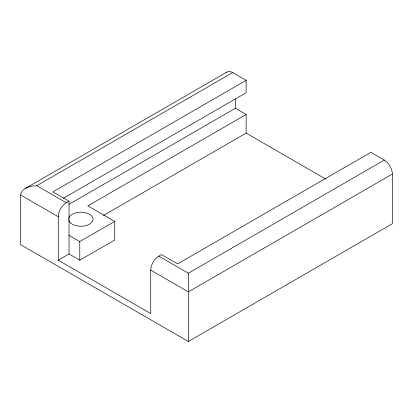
<?xml version="1.0" encoding="UTF-8"?>
<svg xmlns="http://www.w3.org/2000/svg" width="413" height="413" viewBox="0 0 413 413"><rect width="100%" height="100%" fill="white"/><g stroke="black" fill="none" stroke-linecap="round" stroke-linejoin="round"><path stroke-width="0.62" d="M103.446 215.488L246.143 133.105L246.143 114.484L87.84 205.875L114.716 221.394L114.716 240.015L79.776 260.185L69.028 253.98L69.028 201.219L66.338 202.773A11.404 6.582 -60 0 0 58.279 216.737L58.279 260.185L150.73 313.565L150.73 270.117A11.404 6.582 -60 0 1 158.793 256.153L161.483 254.599L177.605 263.907L370.848 152.34L384.286 160.099A11.404 6.582 60 0 1 392.35 174.064L392.35 223.722L188.359 341.494L20.65 244.672L20.65 195.013L21.197 192.603L22.808 190.357L25.374 188.431L227.005 72.022M25.374 188.431L28.714 186.95L32.601 186.02L36.778 185.705L232.705 72.585L246.143 80.344L246.143 92.76L63.375 198.276M246.143 80.344L52.9 191.911L69.028 201.219M68.961 204.363L235.395 108.273L246.143 114.484M69.028 235.358L79.776 241.564L114.716 221.394M58.279 260.185L69.028 253.98M158.793 256.153L188.359 273.22L384.286 160.099M392.35 174.064L188.359 291.841L150.73 270.117M246.143 133.105L325.754 179.066M36.778 185.705L66.338 202.773M20.65 195.013L58.279 216.737M235.395 98.965L235.395 108.273M188.359 273.22L188.359 341.494M79.776 241.564L79.776 260.185M68.739 218.611A12.163 7.021 0 0 1 87.236 213.242A12.163 7.021 0 0 1 87.236 225.199A12.163 7.021 0 0 1 68.739 219.83M226.097 72.745A11.404 6.582 60 0 1 232.705 72.585"/></g></svg>
